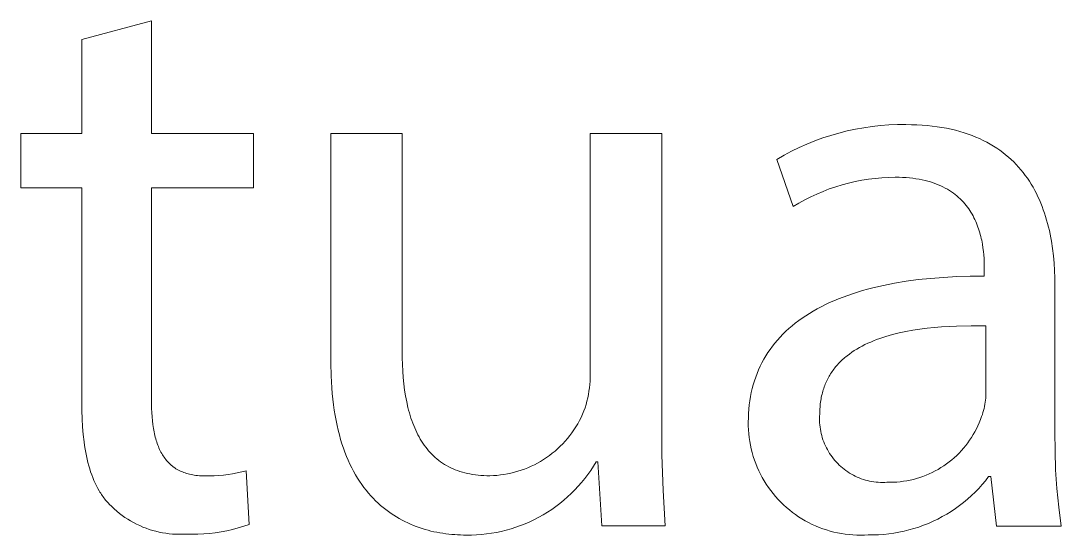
# Model space of a CAD drawing. Header units: millimetres. Extents: x 1434 to 4837, y 1889 to 4267.
# Drawn here: x 4508.16 to 4551.87, y 1946.12 to 1967.73 of the extents above; entities that cross this region are included whole.
import ezdxf

# ---------------------------------------------------------------- set-up
doc = ezdxf.new("R2010")
doc.units = ezdxf.units.MM
doc.header["$MEASUREMENT"] = 0
doc.layers.add('Domyślny', color=7, linetype='Continuous', true_color=0x000000)

msp = doc.modelspace()

# ---------------------------------------------------------------- linework, layer by layer
at = {"layer": 'Domyślny', "color": 18, "lineweight": 15, "true_color": 0x000000}
for p, q in [((4510.722, 1966.946), (4513.646, 1967.728)), ((4513.646, 1967.728), (4513.646, 1962.992)), ((4510.722, 1962.992), (4510.722, 1966.946)), ((4542.872, 1963.101), (4543.22, 1963.176)), ((4543.22, 1963.176), (4543.569, 1963.238)), ((4543.569, 1963.238), (4543.921, 1963.289)), ((4543.921, 1963.289), (4544.274, 1963.327)), ((4544.274, 1963.327), (4544.628, 1963.353)), ((4544.628, 1963.353), (4544.983, 1963.366)), ((4544.983, 1963.366), (4545.338, 1963.368)), ((4545.338, 1963.368), (4545.571, 1963.365)), ((4545.571, 1963.365), (4545.799, 1963.358)), ((4545.799, 1963.358), (4546.021, 1963.345)), ((4546.021, 1963.345), (4546.238, 1963.328)), ((4546.238, 1963.328), (4546.449, 1963.306)), ((4546.449, 1963.306), (4546.655, 1963.28)), ((4546.655, 1963.28), (4546.856, 1963.249)), ((4546.856, 1963.249), (4547.052, 1963.213)), ((4547.052, 1963.213), (4547.243, 1963.173)), ((4547.243, 1963.173), (4547.428, 1963.129)), ((4508.161, 1960.714), (4508.161, 1962.992)), ((4508.161, 1962.992), (4510.722, 1962.992)), ((4513.646, 1962.992), (4517.941, 1962.992)), ((4517.941, 1962.992), (4517.941, 1960.714)), ((4521.188, 1953.343), (4521.188, 1962.997)), ((4521.188, 1962.997), (4524.18, 1962.997)), ((4524.18, 1962.997), (4524.18, 1953.864)), ((4532.078, 1952.878), (4532.078, 1962.997)), ((4532.078, 1962.997), (4535.092, 1962.997)), ((4535.092, 1962.997), (4535.092, 1950.997)), ((4541.516, 1962.684), (4541.849, 1962.806)), ((4541.849, 1962.806), (4542.187, 1962.916)), ((4542.187, 1962.916), (4542.528, 1963.015)), ((4542.528, 1963.015), (4542.872, 1963.101)), ((4547.428, 1963.129), (4547.609, 1963.081)), ((4547.609, 1963.081), (4547.785, 1963.028)), ((4547.785, 1963.028), (4547.956, 1962.971)), ((4547.956, 1962.971), (4548.122, 1962.911)), ((4548.122, 1962.911), (4548.283, 1962.846)), ((4548.283, 1962.846), (4548.44, 1962.778)), ((4548.44, 1962.778), (4548.592, 1962.706)), ((4540.543, 1962.25), (4540.862, 1962.406)), ((4540.862, 1962.406), (4541.186, 1962.551)), ((4541.186, 1962.551), (4541.516, 1962.684)), ((4548.592, 1962.706), (4548.739, 1962.63)), ((4548.739, 1962.63), (4548.882, 1962.551)), ((4548.882, 1962.551), (4549.021, 1962.468)), ((4549.021, 1962.468), (4549.155, 1962.382)), ((4549.155, 1962.382), (4549.285, 1962.292)), ((4539.922, 1961.906), (4540.229, 1962.083)), ((4540.602, 1959.923), (4539.922, 1961.906)), ((4540.229, 1962.083), (4540.543, 1962.25)), ((4549.285, 1962.292), (4549.411, 1962.199)), ((4549.411, 1962.199), (4549.532, 1962.103)), ((4549.532, 1962.103), (4549.649, 1962.004)), ((4549.649, 1962.004), (4549.762, 1961.902)), ((4549.762, 1961.902), (4549.871, 1961.797)), ((4549.871, 1961.797), (4549.976, 1961.69)), ((4549.976, 1961.69), (4550.078, 1961.579)), ((4550.078, 1961.579), (4550.175, 1961.466)), ((4550.175, 1961.466), (4550.268, 1961.35)), ((4543.49, 1961.03), (4543.212, 1960.976)), ((4543.769, 1961.075), (4543.49, 1961.03)), ((4544.049, 1961.11), (4543.769, 1961.075)), ((4544.331, 1961.136), (4544.049, 1961.11)), ((4544.614, 1961.152), (4544.331, 1961.136)), ((4544.896, 1961.158), (4544.614, 1961.152)), ((4545.052, 1961.156), (4544.896, 1961.158)), ((4545.203, 1961.151), (4545.052, 1961.156)), ((4545.35, 1961.142), (4545.203, 1961.151)), ((4545.493, 1961.13), (4545.35, 1961.142)), ((4545.632, 1961.115), (4545.493, 1961.13)), ((4545.766, 1961.096), (4545.632, 1961.115)), ((4545.897, 1961.074), (4545.766, 1961.096)), ((4546.023, 1961.05), (4545.897, 1961.074)), ((4546.146, 1961.022), (4546.023, 1961.05)), ((4546.265, 1960.992), (4546.146, 1961.022)), ((4546.38, 1960.958), (4546.265, 1960.992)), ((4550.268, 1961.35), (4550.358, 1961.232)), ((4550.358, 1961.232), (4550.444, 1961.111)), ((4550.444, 1961.111), (4550.527, 1960.988)), ((4550.527, 1960.988), (4550.606, 1960.863)), ((4510.722, 1960.714), (4508.161, 1960.714)), ((4510.722, 1951.717), (4510.722, 1960.714)), ((4517.941, 1960.714), (4513.646, 1960.714)), ((4513.646, 1960.714), (4513.646, 1951.819)), ((4541.861, 1960.562), (4541.601, 1960.452)), ((4542.125, 1960.663), (4541.861, 1960.562)), ((4542.393, 1960.755), (4542.125, 1960.663)), ((4542.663, 1960.838), (4542.393, 1960.755)), ((4542.936, 1960.912), (4542.663, 1960.838)), ((4543.212, 1960.976), (4542.936, 1960.912)), ((4546.491, 1960.922), (4546.38, 1960.958)), ((4546.599, 1960.884), (4546.491, 1960.922)), ((4546.703, 1960.842), (4546.599, 1960.884)), ((4546.803, 1960.799), (4546.703, 1960.842)), ((4546.9, 1960.753), (4546.803, 1960.799)), ((4546.994, 1960.704), (4546.9, 1960.753)), ((4547.084, 1960.654), (4546.994, 1960.704)), ((4547.171, 1960.601), (4547.084, 1960.654)), ((4547.255, 1960.546), (4547.171, 1960.601)), ((4550.606, 1960.863), (4550.681, 1960.735)), ((4550.681, 1960.735), (4550.753, 1960.606)), ((4550.753, 1960.606), (4550.821, 1960.474)), ((4541.092, 1960.204), (4540.844, 1960.068)), ((4541.344, 1960.332), (4541.092, 1960.204)), ((4541.601, 1960.452), (4541.344, 1960.332)), ((4547.335, 1960.49), (4547.255, 1960.546)), ((4547.413, 1960.431), (4547.335, 1960.49)), ((4547.487, 1960.37), (4547.413, 1960.431)), ((4547.558, 1960.308), (4547.487, 1960.37)), ((4547.627, 1960.245), (4547.558, 1960.308)), ((4547.692, 1960.179), (4547.627, 1960.245)), ((4547.755, 1960.112), (4547.692, 1960.179)), ((4550.821, 1960.474), (4550.887, 1960.34)), ((4550.887, 1960.34), (4550.948, 1960.205)), ((4550.948, 1960.205), (4551.007, 1960.068)), ((4540.844, 1960.068), (4540.602, 1959.923)), ((4547.815, 1960.044), (4547.755, 1960.112)), ((4547.872, 1959.974), (4547.815, 1960.044)), ((4547.927, 1959.904), (4547.872, 1959.974)), ((4547.979, 1959.832), (4547.927, 1959.904)), ((4548.028, 1959.759), (4547.979, 1959.832)), ((4548.075, 1959.685), (4548.028, 1959.759)), ((4548.12, 1959.61), (4548.075, 1959.685)), ((4551.007, 1960.068), (4551.063, 1959.929)), ((4551.063, 1959.929), (4551.115, 1959.789)), ((4551.115, 1959.789), (4551.165, 1959.647)), ((4548.162, 1959.534), (4548.12, 1959.61)), ((4548.202, 1959.457), (4548.162, 1959.534)), ((4548.24, 1959.38), (4548.202, 1959.457)), ((4548.275, 1959.302), (4548.24, 1959.38)), ((4548.309, 1959.224), (4548.275, 1959.302)), ((4551.165, 1959.647), (4551.211, 1959.503)), ((4551.211, 1959.503), (4551.255, 1959.359)), ((4551.255, 1959.359), (4551.295, 1959.212)), ((4548.34, 1959.145), (4548.309, 1959.224)), ((4548.369, 1959.066), (4548.34, 1959.145)), ((4548.397, 1958.987), (4548.369, 1959.066)), ((4548.422, 1958.907), (4548.397, 1958.987)), ((4548.446, 1958.828), (4548.422, 1958.907)), ((4548.468, 1958.748), (4548.446, 1958.828)), ((4551.295, 1959.212), (4551.333, 1959.065)), ((4551.333, 1959.065), (4551.368, 1958.917)), ((4551.368, 1958.917), (4551.4, 1958.768)), ((4548.489, 1958.668), (4548.468, 1958.748)), ((4548.508, 1958.589), (4548.489, 1958.668)), ((4548.525, 1958.51), (4548.508, 1958.589)), ((4548.555, 1958.352), (4548.525, 1958.51)), ((4551.4, 1958.768), (4551.43, 1958.617)), ((4551.43, 1958.617), (4551.457, 1958.466)), ((4551.457, 1958.466), (4551.504, 1958.161)), ((4548.579, 1958.197), (4548.555, 1958.352)), ((4548.598, 1958.044), (4548.579, 1958.197)), ((4548.613, 1957.894), (4548.598, 1958.044)), ((4551.504, 1958.161), (4551.542, 1957.854)), ((4548.624, 1957.748), (4548.613, 1957.894)), ((4548.631, 1957.606), (4548.624, 1957.748)), ((4548.635, 1957.47), (4548.631, 1957.606)), ((4551.542, 1957.854), (4551.57, 1957.545)), ((4551.57, 1957.545), (4551.59, 1957.235)), ((4548.636, 1957.339), (4548.635, 1957.47)), ((4548.636, 1956.999), (4548.636, 1957.339)), ((4551.59, 1957.235), (4551.601, 1956.925)), ((4544.4, 1956.615), (4544.869, 1956.707)), ((4544.869, 1956.707), (4545.356, 1956.787)), ((4545.356, 1956.787), (4545.86, 1956.854)), ((4545.86, 1956.854), (4546.381, 1956.909)), ((4546.381, 1956.909), (4546.92, 1956.951)), ((4546.92, 1956.951), (4547.475, 1956.98)), ((4547.475, 1956.98), (4548.047, 1956.996)), ((4548.047, 1956.996), (4548.636, 1956.999)), ((4551.601, 1956.925), (4551.605, 1956.614)), ((4542.7, 1956.123), (4542.897, 1956.195)), ((4542.897, 1956.195), (4543.098, 1956.265)), ((4543.098, 1956.265), (4543.304, 1956.331)), ((4543.304, 1956.331), (4543.514, 1956.394)), ((4543.514, 1956.394), (4543.729, 1956.454)), ((4543.729, 1956.454), (4543.948, 1956.511)), ((4543.948, 1956.511), (4544.4, 1956.615)), ((4551.605, 1956.614), (4551.605, 1950.45)), ((4541.784, 1955.718), (4541.958, 1955.805)), ((4541.958, 1955.805), (4542.137, 1955.889)), ((4542.137, 1955.889), (4542.32, 1955.97)), ((4542.32, 1955.97), (4542.508, 1956.048)), ((4542.508, 1956.048), (4542.7, 1956.123)), ((4540.984, 1955.238), (4541.135, 1955.339)), ((4541.135, 1955.339), (4541.29, 1955.438)), ((4541.29, 1955.438), (4541.45, 1955.534)), ((4541.45, 1955.534), (4541.615, 1955.627)), ((4541.615, 1955.627), (4541.784, 1955.718)), ((4540.428, 1954.801), (4540.56, 1954.915)), ((4540.56, 1954.915), (4540.696, 1955.025)), ((4540.696, 1955.025), (4540.838, 1955.133)), ((4540.838, 1955.133), (4540.984, 1955.238)), ((4546.843, 1954.871), (4546.536, 1954.846)), ((4547.153, 1954.891), (4546.843, 1954.871)), ((4547.464, 1954.906), (4547.153, 1954.891)), ((4548.086, 1954.919), (4547.464, 1954.906)), ((4548.704, 1954.914), (4548.086, 1954.919)), ((4548.704, 1952.059), (4548.704, 1954.914)), ((4539.948, 1954.318), (4540.061, 1954.443)), ((4540.061, 1954.443), (4540.179, 1954.565)), ((4540.179, 1954.565), (4540.301, 1954.685)), ((4540.301, 1954.685), (4540.428, 1954.801)), ((4544.505, 1954.468), (4544.372, 1954.425)), ((4544.64, 1954.507), (4544.505, 1954.468)), ((4544.777, 1954.545), (4544.64, 1954.507)), ((4545.056, 1954.614), (4544.777, 1954.545)), ((4545.342, 1954.675), (4545.056, 1954.614)), ((4545.634, 1954.729), (4545.342, 1954.675)), ((4545.93, 1954.775), (4545.634, 1954.729)), ((4546.231, 1954.813), (4545.93, 1954.775)), ((4546.536, 1954.846), (4546.231, 1954.813)), ((4539.639, 1953.927), (4539.738, 1954.06)), ((4539.738, 1954.06), (4539.841, 1954.191)), ((4539.841, 1954.191), (4539.948, 1954.318)), ((4543.391, 1954.004), (4543.281, 1953.94)), ((4543.505, 1954.065), (4543.391, 1954.004)), ((4543.621, 1954.124), (4543.505, 1954.065)), ((4543.74, 1954.18), (4543.621, 1954.124)), ((4543.862, 1954.234), (4543.74, 1954.18)), ((4543.986, 1954.285), (4543.862, 1954.234)), ((4544.112, 1954.334), (4543.986, 1954.285)), ((4544.241, 1954.381), (4544.112, 1954.334)), ((4544.372, 1954.425), (4544.241, 1954.381)), ((4524.18, 1953.864), (4524.183, 1953.574)), ((4524.183, 1953.574), (4524.191, 1953.29)), ((4539.374, 1953.51), (4539.458, 1953.651)), ((4539.458, 1953.651), (4539.546, 1953.79)), ((4539.546, 1953.79), (4539.639, 1953.927)), ((4542.774, 1953.579), (4542.728, 1953.539)), ((4542.821, 1953.618), (4542.774, 1953.579)), ((4542.869, 1953.656), (4542.821, 1953.618)), ((4542.967, 1953.731), (4542.869, 1953.656)), ((4543.069, 1953.804), (4542.967, 1953.731)), ((4543.173, 1953.873), (4543.069, 1953.804)), ((4543.281, 1953.94), (4543.173, 1953.873)), ((4521.197, 1952.813), (4521.188, 1953.343)), ((4524.191, 1953.29), (4524.206, 1953.012)), ((4539.154, 1953.067), (4539.222, 1953.218)), ((4539.222, 1953.218), (4539.296, 1953.365)), ((4539.296, 1953.365), (4539.374, 1953.51)), ((4542.354, 1953.146), (4542.317, 1953.098)), ((4542.391, 1953.192), (4542.354, 1953.146)), ((4542.43, 1953.238), (4542.391, 1953.192)), ((4542.47, 1953.283), (4542.43, 1953.238)), ((4542.511, 1953.328), (4542.47, 1953.283)), ((4542.552, 1953.371), (4542.511, 1953.328)), ((4542.595, 1953.414), (4542.552, 1953.371)), ((4542.638, 1953.457), (4542.595, 1953.414)), ((4542.683, 1953.498), (4542.638, 1953.457)), ((4542.728, 1953.539), (4542.683, 1953.498)), ((4521.208, 1952.558), (4521.197, 1952.813)), ((4524.206, 1953.012), (4524.226, 1952.741)), ((4524.226, 1952.741), (4524.253, 1952.476)), ((4532.072, 1952.592), (4532.077, 1952.735)), ((4532.077, 1952.735), (4532.078, 1952.878)), ((4538.978, 1952.601), (4539.031, 1952.759)), ((4539.031, 1952.759), (4539.09, 1952.915)), ((4539.09, 1952.915), (4539.154, 1953.067)), ((4542.058, 1952.689), (4542.031, 1952.635)), ((4542.087, 1952.743), (4542.058, 1952.689)), ((4542.117, 1952.796), (4542.087, 1952.743)), ((4542.147, 1952.849), (4542.117, 1952.796)), ((4542.179, 1952.9), (4542.147, 1952.849)), ((4542.212, 1952.951), (4542.179, 1952.9)), ((4542.246, 1953.001), (4542.212, 1952.951)), ((4542.281, 1953.05), (4542.246, 1953.001)), ((4542.317, 1953.098), (4542.281, 1953.05)), ((4521.224, 1952.309), (4521.208, 1952.558)), ((4521.243, 1952.066), (4521.224, 1952.309)), ((4524.253, 1952.476), (4524.286, 1952.218)), ((4532.028, 1952.166), (4532.047, 1952.308)), ((4532.047, 1952.308), (4532.062, 1952.45)), ((4532.062, 1952.45), (4532.072, 1952.592)), ((4538.847, 1952.109), (4538.885, 1952.276)), ((4538.885, 1952.276), (4538.929, 1952.44)), ((4538.929, 1952.44), (4538.978, 1952.601)), ((4541.889, 1952.288), (4541.869, 1952.228)), ((4541.91, 1952.348), (4541.889, 1952.288)), ((4541.932, 1952.407), (4541.91, 1952.348)), ((4541.955, 1952.465), (4541.932, 1952.407)), ((4541.979, 1952.523), (4541.955, 1952.465)), ((4542.004, 1952.579), (4541.979, 1952.523)), ((4542.031, 1952.635), (4542.004, 1952.579)), ((4513.646, 1951.819), (4513.648, 1951.63)), ((4521.267, 1951.829), (4521.243, 1952.066)), ((4521.295, 1951.598), (4521.267, 1951.829)), ((4524.286, 1952.218), (4524.325, 1951.968)), ((4524.325, 1951.968), (4524.371, 1951.725)), ((4531.943, 1951.747), (4531.976, 1951.886)), ((4531.976, 1951.886), (4532.004, 1952.025)), ((4532.004, 1952.025), (4532.028, 1952.166)), ((4538.785, 1951.768), (4538.813, 1951.94)), ((4538.813, 1951.94), (4538.847, 1952.109)), ((4541.777, 1951.845), (4541.766, 1951.778)), ((4541.789, 1951.911), (4541.777, 1951.845)), ((4541.803, 1951.976), (4541.789, 1951.911)), ((4541.818, 1952.04), (4541.803, 1951.976)), ((4541.834, 1952.104), (4541.818, 1952.04)), ((4541.851, 1952.166), (4541.834, 1952.104)), ((4541.869, 1952.228), (4541.851, 1952.166)), ((4548.688, 1951.794), (4548.696, 1951.882)), ((4548.696, 1951.882), (4548.701, 1951.97)), ((4548.701, 1951.97), (4548.704, 1952.059)), ((4510.726, 1951.359), (4510.722, 1951.717)), ((4513.648, 1951.63), (4513.653, 1951.446)), ((4513.653, 1951.446), (4513.662, 1951.268)), ((4521.327, 1951.373), (4521.295, 1951.598)), ((4521.362, 1951.154), (4521.327, 1951.373)), ((4524.371, 1951.725), (4524.424, 1951.489)), ((4524.424, 1951.489), (4524.453, 1951.374)), ((4524.453, 1951.374), (4524.484, 1951.261)), ((4531.817, 1951.337), (4531.864, 1951.472)), ((4531.864, 1951.472), (4531.906, 1951.609)), ((4531.906, 1951.609), (4531.943, 1951.747)), ((4538.731, 1951.237), (4538.744, 1951.416)), ((4538.744, 1951.416), (4538.762, 1951.594)), ((4538.762, 1951.594), (4538.785, 1951.768)), ((4541.729, 1951.429), (4541.726, 1951.357)), ((4541.734, 1951.501), (4541.729, 1951.429)), ((4541.74, 1951.572), (4541.734, 1951.501)), ((4541.747, 1951.641), (4541.74, 1951.572)), ((4541.756, 1951.71), (4541.747, 1951.641)), ((4541.766, 1951.778), (4541.756, 1951.71)), ((4548.605, 1951.359), (4548.627, 1951.445)), ((4548.627, 1951.445), (4548.646, 1951.531)), ((4548.646, 1951.531), (4548.663, 1951.618)), ((4548.663, 1951.618), (4548.677, 1951.706)), ((4548.677, 1951.706), (4548.688, 1951.794)), ((4510.737, 1951.012), (4510.726, 1951.359)), ((4510.756, 1950.676), (4510.737, 1951.012)), ((4513.662, 1951.268), (4513.674, 1951.095)), ((4513.674, 1951.095), (4513.69, 1950.927)), ((4521.402, 1950.94), (4521.362, 1951.154)), ((4521.445, 1950.733), (4521.402, 1950.94)), ((4524.484, 1951.261), (4524.517, 1951.15)), ((4524.517, 1951.15), (4524.551, 1951.041)), ((4524.551, 1951.041), (4524.587, 1950.934)), ((4531.628, 1950.931), (4531.696, 1951.064)), ((4531.696, 1951.064), (4531.759, 1951.199)), ((4531.759, 1951.199), (4531.817, 1951.337)), ((4535.092, 1950.997), (4535.095, 1949.5)), ((4538.721, 1950.869), (4538.723, 1951.054)), ((4538.723, 1951.054), (4538.731, 1951.237)), ((4541.718, 1951.118), (4541.715, 1951.027)), ((4541.715, 1951.027), (4541.715, 1950.935)), ((4541.723, 1951.209), (4541.718, 1951.118)), ((4541.724, 1951.283), (4541.723, 1951.209)), ((4541.726, 1951.357), (4541.724, 1951.283)), ((4548.423, 1950.845), (4548.475, 1950.975)), ((4548.475, 1950.975), (4548.522, 1951.107)), ((4548.522, 1951.107), (4548.553, 1951.19)), ((4548.553, 1951.19), (4548.58, 1951.274)), ((4548.58, 1951.274), (4548.605, 1951.359)), ((4510.784, 1950.352), (4510.756, 1950.676)), ((4513.69, 1950.927), (4513.71, 1950.765)), ((4513.71, 1950.765), (4513.734, 1950.608)), ((4513.734, 1950.608), (4513.762, 1950.457)), ((4521.492, 1950.531), (4521.445, 1950.733)), ((4521.542, 1950.334), (4521.492, 1950.531)), ((4524.587, 1950.934), (4524.625, 1950.829)), ((4524.625, 1950.829), (4524.665, 1950.727)), ((4524.665, 1950.727), (4524.707, 1950.626)), ((4524.707, 1950.626), (4524.75, 1950.527)), ((4524.75, 1950.527), (4524.796, 1950.431)), ((4531.312, 1950.423), (4531.398, 1950.546)), ((4531.398, 1950.546), (4531.479, 1950.671)), ((4531.479, 1950.671), (4531.556, 1950.8)), ((4531.556, 1950.8), (4531.628, 1950.931)), ((4538.722, 1950.707), (4538.721, 1950.869)), ((4538.728, 1950.545), (4538.722, 1950.707)), ((4538.741, 1950.384), (4538.728, 1950.545)), ((4541.715, 1950.935), (4541.719, 1950.844)), ((4541.719, 1950.844), (4541.725, 1950.753)), ((4541.725, 1950.753), (4541.735, 1950.662)), ((4541.735, 1950.662), (4541.748, 1950.572)), ((4541.748, 1950.572), (4541.764, 1950.482)), ((4548.24, 1950.467), (4548.305, 1950.591)), ((4548.305, 1950.591), (4548.366, 1950.717)), ((4548.366, 1950.717), (4548.423, 1950.845)), ((4510.819, 1950.04), (4510.784, 1950.352)), ((4513.762, 1950.457), (4513.778, 1950.383)), ((4513.778, 1950.383), (4513.794, 1950.311)), ((4513.794, 1950.311), (4513.812, 1950.24)), ((4513.812, 1950.24), (4513.831, 1950.171)), ((4513.831, 1950.171), (4513.851, 1950.103)), ((4513.851, 1950.103), (4513.872, 1950.036)), ((4521.596, 1950.143), (4521.542, 1950.334)), ((4521.653, 1949.957), (4521.596, 1950.143)), ((4524.796, 1950.431), (4524.843, 1950.337)), ((4524.843, 1950.337), (4524.892, 1950.245)), ((4524.892, 1950.245), (4524.944, 1950.155)), ((4524.944, 1950.155), (4524.997, 1950.068)), ((4524.997, 1950.068), (4525.052, 1949.983)), ((4530.93, 1949.964), (4531.032, 1950.074)), ((4531.032, 1950.074), (4531.129, 1950.187)), ((4531.129, 1950.187), (4531.223, 1950.303)), ((4531.223, 1950.303), (4531.312, 1950.423)), ((4538.758, 1950.223), (4538.741, 1950.384)), ((4538.782, 1950.062), (4538.758, 1950.223)), ((4538.811, 1949.903), (4538.782, 1950.062)), ((4541.764, 1950.482), (4541.783, 1950.393)), ((4541.783, 1950.393), (4541.805, 1950.304)), ((4541.805, 1950.304), (4541.83, 1950.217)), ((4541.83, 1950.217), (4541.859, 1950.13)), ((4541.859, 1950.13), (4541.89, 1950.044)), ((4547.938, 1949.995), (4548.02, 1950.109)), ((4548.02, 1950.109), (4548.097, 1950.226)), ((4548.097, 1950.226), (4548.171, 1950.345)), ((4548.171, 1950.345), (4548.24, 1950.467)), ((4551.605, 1950.45), (4551.606, 1949.658)), ((4510.841, 1949.888), (4510.819, 1950.04)), ((4510.864, 1949.739), (4510.841, 1949.888)), ((4510.89, 1949.593), (4510.864, 1949.739)), ((4513.872, 1950.036), (4513.894, 1949.971)), ((4513.894, 1949.971), (4513.917, 1949.908)), ((4513.917, 1949.908), (4513.941, 1949.845)), ((4513.941, 1949.845), (4513.966, 1949.784)), ((4513.966, 1949.784), (4513.993, 1949.725)), ((4513.993, 1949.725), (4514.021, 1949.667)), ((4514.021, 1949.667), (4514.049, 1949.611)), ((4521.714, 1949.777), (4521.653, 1949.957)), ((4521.778, 1949.602), (4521.714, 1949.777)), ((4525.052, 1949.983), (4525.11, 1949.9)), ((4525.11, 1949.9), (4525.169, 1949.819)), ((4525.169, 1949.819), (4525.231, 1949.741)), ((4525.231, 1949.741), (4525.294, 1949.665)), ((4525.294, 1949.665), (4525.36, 1949.592)), ((4530.489, 1949.561), (4530.604, 1949.656)), ((4530.604, 1949.656), (4530.717, 1949.755)), ((4530.717, 1949.755), (4530.825, 1949.857)), ((4530.825, 1949.857), (4530.93, 1949.964)), ((4538.845, 1949.745), (4538.811, 1949.903)), ((4538.885, 1949.588), (4538.845, 1949.745)), ((4541.89, 1950.044), (4541.924, 1949.959)), ((4541.924, 1949.959), (4541.961, 1949.876)), ((4541.961, 1949.876), (4542.001, 1949.794)), ((4542.001, 1949.794), (4542.043, 1949.713)), ((4542.043, 1949.713), (4542.088, 1949.634)), ((4542.088, 1949.634), (4542.136, 1949.556)), ((4547.575, 1949.569), (4547.671, 1949.671)), ((4547.671, 1949.671), (4547.764, 1949.776)), ((4547.764, 1949.776), (4547.853, 1949.884)), ((4547.853, 1949.884), (4547.938, 1949.995)), ((4551.606, 1949.658), (4551.632, 1948.868)), ((4510.918, 1949.451), (4510.89, 1949.593)), ((4510.949, 1949.311), (4510.918, 1949.451)), ((4510.982, 1949.174), (4510.949, 1949.311)), ((4514.049, 1949.611), (4514.079, 1949.556)), ((4514.079, 1949.556), (4514.111, 1949.502)), ((4514.111, 1949.502), (4514.143, 1949.45)), ((4514.143, 1949.45), (4514.177, 1949.4)), ((4514.177, 1949.4), (4514.212, 1949.351)), ((4514.212, 1949.351), (4514.248, 1949.303)), ((4514.248, 1949.303), (4514.285, 1949.257)), ((4514.285, 1949.257), (4514.324, 1949.213)), ((4514.324, 1949.213), (4514.364, 1949.17)), ((4521.844, 1949.432), (4521.778, 1949.602)), ((4521.914, 1949.267), (4521.844, 1949.432)), ((4521.987, 1949.108), (4521.914, 1949.267)), ((4525.36, 1949.592), (4525.427, 1949.521)), ((4525.427, 1949.521), (4525.497, 1949.453)), ((4525.497, 1949.453), (4525.569, 1949.387)), ((4525.569, 1949.387), (4525.643, 1949.323)), ((4525.643, 1949.323), (4525.72, 1949.263)), ((4525.72, 1949.263), (4525.798, 1949.204)), ((4525.798, 1949.204), (4525.879, 1949.149)), ((4529.867, 1949.148), (4529.997, 1949.222)), ((4529.997, 1949.222), (4530.124, 1949.3)), ((4530.124, 1949.3), (4530.249, 1949.383)), ((4530.249, 1949.383), (4530.37, 1949.47)), ((4530.37, 1949.47), (4530.489, 1949.561)), ((4532.327, 1949.195), (4532.217, 1949.015)), ((4532.395, 1949.195), (4532.327, 1949.195)), ((4532.565, 1946.51), (4532.395, 1949.195)), ((4535.095, 1949.5), (4535.141, 1948.004)), ((4538.93, 1949.432), (4538.885, 1949.588)), ((4538.98, 1949.278), (4538.93, 1949.432)), ((4539.036, 1949.126), (4538.98, 1949.278)), ((4542.136, 1949.556), (4542.187, 1949.48)), ((4542.187, 1949.48), (4542.24, 1949.406)), ((4542.24, 1949.406), (4542.296, 1949.334)), ((4542.296, 1949.334), (4542.354, 1949.264)), ((4542.354, 1949.264), (4542.415, 1949.196)), ((4542.415, 1949.196), (4542.478, 1949.129)), ((4547.044, 1949.113), (4547.156, 1949.197)), ((4547.156, 1949.197), (4547.266, 1949.285)), ((4547.266, 1949.285), (4547.372, 1949.376)), ((4547.372, 1949.376), (4547.475, 1949.471)), ((4547.475, 1949.471), (4547.575, 1949.569)), ((4511.017, 1949.04), (4510.982, 1949.174)), ((4511.055, 1948.91), (4511.017, 1949.04)), ((4511.096, 1948.782), (4511.055, 1948.91)), ((4511.139, 1948.658), (4511.096, 1948.782)), ((4514.364, 1949.17), (4514.405, 1949.128)), ((4514.405, 1949.128), (4514.448, 1949.089)), ((4514.448, 1949.089), (4514.469, 1949.069)), ((4514.469, 1949.069), (4514.492, 1949.05)), ((4514.492, 1949.05), (4514.514, 1949.032)), ((4514.514, 1949.032), (4514.537, 1949.013)), ((4514.537, 1949.013), (4514.56, 1948.996)), ((4514.56, 1948.996), (4514.583, 1948.978)), ((4514.583, 1948.978), (4514.607, 1948.961)), ((4514.607, 1948.961), (4514.631, 1948.945)), ((4514.631, 1948.945), (4514.656, 1948.928)), ((4514.656, 1948.928), (4514.68, 1948.913)), ((4514.68, 1948.913), (4514.705, 1948.897)), ((4514.705, 1948.897), (4514.731, 1948.882)), ((4514.731, 1948.882), (4514.783, 1948.853)), ((4514.783, 1948.853), (4514.836, 1948.826)), ((4514.836, 1948.826), (4514.891, 1948.8)), ((4514.891, 1948.8), (4514.947, 1948.776)), ((4514.947, 1948.776), (4515.005, 1948.754)), ((4515.005, 1948.754), (4515.064, 1948.733)), ((4517.253, 1948.736), (4517.445, 1948.779)), ((4517.445, 1948.779), (4517.635, 1948.827)), ((4517.635, 1948.827), (4517.759, 1946.572)), ((4522.063, 1948.953), (4521.987, 1949.108)), ((4522.142, 1948.804), (4522.063, 1948.953)), ((4522.223, 1948.659), (4522.142, 1948.804)), ((4525.879, 1949.149), (4525.962, 1949.096)), ((4525.962, 1949.096), (4526.047, 1949.045)), ((4526.047, 1949.045), (4526.135, 1948.997)), ((4526.135, 1948.997), (4526.225, 1948.952)), ((4526.225, 1948.952), (4526.317, 1948.91)), ((4526.317, 1948.91), (4526.412, 1948.87)), ((4526.412, 1948.87), (4526.509, 1948.834)), ((4526.509, 1948.834), (4526.608, 1948.8)), ((4526.608, 1948.8), (4526.71, 1948.768)), ((4526.71, 1948.768), (4526.814, 1948.74)), ((4528.751, 1948.726), (4528.897, 1948.762)), ((4528.897, 1948.762), (4529.04, 1948.803)), ((4529.04, 1948.803), (4529.183, 1948.848)), ((4529.183, 1948.848), (4529.324, 1948.899)), ((4529.324, 1948.899), (4529.462, 1948.954)), ((4529.462, 1948.954), (4529.599, 1949.014)), ((4529.599, 1949.014), (4529.734, 1949.079)), ((4529.734, 1949.079), (4529.867, 1949.148)), ((4532.101, 1948.838), (4531.979, 1948.665)), ((4532.217, 1949.015), (4532.101, 1948.838)), ((4539.097, 1948.976), (4539.036, 1949.126)), ((4539.163, 1948.828), (4539.097, 1948.976)), ((4539.234, 1948.683), (4539.163, 1948.828)), ((4542.478, 1949.129), (4542.543, 1949.065)), ((4542.543, 1949.065), (4542.61, 1949.004)), ((4542.61, 1949.004), (4542.68, 1948.944)), ((4542.68, 1948.944), (4542.751, 1948.888)), ((4542.751, 1948.888), (4542.824, 1948.833)), ((4542.824, 1948.833), (4542.899, 1948.781)), ((4542.899, 1948.781), (4542.976, 1948.732)), ((4546.317, 1948.695), (4546.444, 1948.754)), ((4546.444, 1948.754), (4546.568, 1948.817)), ((4546.568, 1948.817), (4546.691, 1948.885)), ((4546.691, 1948.885), (4546.811, 1948.957)), ((4546.811, 1948.957), (4546.929, 1949.033)), ((4546.929, 1949.033), (4547.044, 1949.113)), ((4551.632, 1948.868), (4551.684, 1948.078)), ((4511.185, 1948.537), (4511.139, 1948.658)), ((4511.234, 1948.419), (4511.185, 1948.537)), ((4511.285, 1948.305), (4511.234, 1948.419)), ((4515.064, 1948.733), (4515.125, 1948.714)), ((4515.125, 1948.714), (4515.187, 1948.696)), ((4515.187, 1948.696), (4515.25, 1948.68)), ((4515.25, 1948.68), (4515.315, 1948.666)), ((4515.315, 1948.666), (4515.381, 1948.653)), ((4515.381, 1948.653), (4515.449, 1948.642)), ((4515.449, 1948.642), (4515.519, 1948.633)), ((4515.519, 1948.633), (4515.59, 1948.625)), ((4515.59, 1948.625), (4515.663, 1948.619)), ((4515.663, 1948.619), (4515.737, 1948.615)), ((4515.737, 1948.615), (4515.812, 1948.613)), ((4515.812, 1948.613), (4515.89, 1948.612)), ((4515.89, 1948.612), (4516.086, 1948.611)), ((4516.086, 1948.611), (4516.282, 1948.616)), ((4516.282, 1948.616), (4516.477, 1948.628)), ((4516.477, 1948.628), (4516.672, 1948.646)), ((4516.672, 1948.646), (4516.867, 1948.67)), ((4516.867, 1948.67), (4517.061, 1948.7)), ((4517.061, 1948.7), (4517.253, 1948.736)), ((4522.307, 1948.519), (4522.223, 1948.659)), ((4522.393, 1948.384), (4522.307, 1948.519)), ((4522.482, 1948.254), (4522.393, 1948.384)), ((4526.814, 1948.74), (4526.92, 1948.715)), ((4526.92, 1948.715), (4527.029, 1948.692)), ((4527.029, 1948.692), (4527.141, 1948.672)), ((4527.141, 1948.672), (4527.255, 1948.656)), ((4527.255, 1948.656), (4527.371, 1948.642)), ((4527.371, 1948.642), (4527.49, 1948.631)), ((4527.49, 1948.631), (4527.612, 1948.624)), ((4527.612, 1948.624), (4527.736, 1948.619)), ((4527.736, 1948.619), (4527.863, 1948.617)), ((4527.863, 1948.617), (4528.012, 1948.623)), ((4528.012, 1948.623), (4528.161, 1948.633)), ((4528.161, 1948.633), (4528.31, 1948.649)), ((4528.31, 1948.649), (4528.458, 1948.669)), ((4528.458, 1948.669), (4528.605, 1948.695)), ((4528.605, 1948.695), (4528.751, 1948.726)), ((4531.717, 1948.333), (4531.578, 1948.174)), ((4531.851, 1948.497), (4531.717, 1948.333)), ((4531.979, 1948.665), (4531.851, 1948.497)), ((4539.31, 1948.54), (4539.234, 1948.683)), ((4539.391, 1948.399), (4539.31, 1948.54)), ((4539.477, 1948.262), (4539.391, 1948.399)), ((4542.976, 1948.732), (4543.055, 1948.685)), ((4543.055, 1948.685), (4543.135, 1948.642)), ((4543.135, 1948.642), (4543.216, 1948.601)), ((4543.216, 1948.601), (4543.299, 1948.562)), ((4543.299, 1948.562), (4543.383, 1948.527)), ((4543.383, 1948.527), (4543.468, 1948.494)), ((4543.468, 1948.494), (4543.555, 1948.465)), ((4543.555, 1948.465), (4543.642, 1948.438)), ((4543.642, 1948.438), (4543.73, 1948.415)), ((4543.73, 1948.415), (4543.819, 1948.394)), ((4543.819, 1948.394), (4543.909, 1948.377)), ((4543.909, 1948.377), (4543.999, 1948.363)), ((4543.999, 1948.363), (4544.089, 1948.351)), ((4544.089, 1948.351), (4544.18, 1948.343)), ((4544.18, 1948.343), (4544.271, 1948.338)), ((4544.271, 1948.338), (4544.363, 1948.336)), ((4544.363, 1948.336), (4544.454, 1948.338)), ((4544.454, 1948.338), (4544.545, 1948.342)), ((4544.545, 1948.342), (4544.685, 1948.341)), ((4544.685, 1948.341), (4544.825, 1948.344)), ((4544.825, 1948.344), (4544.965, 1948.353)), ((4544.965, 1948.353), (4545.104, 1948.366)), ((4545.104, 1948.366), (4545.243, 1948.384)), ((4545.243, 1948.384), (4545.382, 1948.406)), ((4545.382, 1948.406), (4545.519, 1948.434)), ((4545.519, 1948.434), (4545.655, 1948.466)), ((4545.655, 1948.466), (4545.791, 1948.502)), ((4545.791, 1948.502), (4545.925, 1948.544)), ((4545.925, 1948.544), (4546.057, 1948.59)), ((4546.057, 1948.59), (4546.188, 1948.64)), ((4546.188, 1948.64), (4546.317, 1948.695)), ((4548.684, 1948.41), (4548.544, 1948.245)), ((4548.817, 1948.58), (4548.684, 1948.41)), ((4548.908, 1948.58), (4548.817, 1948.58)), ((4549.146, 1946.506), (4548.908, 1948.58)), ((4511.339, 1948.193), (4511.285, 1948.305)), ((4511.396, 1948.085), (4511.339, 1948.193)), ((4511.456, 1947.98), (4511.396, 1948.085)), ((4511.487, 1947.929), (4511.456, 1947.98)), ((4511.519, 1947.879), (4511.487, 1947.929)), ((4511.551, 1947.829), (4511.519, 1947.879)), ((4522.574, 1948.128), (4522.482, 1948.254)), ((4522.668, 1948.007), (4522.574, 1948.128)), ((4522.763, 1947.89), (4522.668, 1948.007)), ((4522.861, 1947.778), (4522.763, 1947.89)), ((4531.434, 1948.019), (4531.284, 1947.87)), ((4531.578, 1948.174), (4531.434, 1948.019)), ((4535.141, 1948.004), (4535.228, 1946.51)), ((4539.568, 1948.128), (4539.477, 1948.262)), ((4539.663, 1947.997), (4539.568, 1948.128)), ((4539.762, 1947.869), (4539.663, 1947.997)), ((4548.249, 1947.931), (4548.093, 1947.781)), ((4548.399, 1948.085), (4548.249, 1947.931)), ((4548.544, 1948.245), (4548.399, 1948.085)), ((4551.684, 1948.078), (4551.762, 1947.291)), ((4511.585, 1947.781), (4511.551, 1947.829)), ((4511.619, 1947.733), (4511.585, 1947.781)), ((4511.653, 1947.686), (4511.619, 1947.733)), ((4511.689, 1947.64), (4511.653, 1947.686)), ((4511.725, 1947.594), (4511.689, 1947.64)), ((4511.762, 1947.55), (4511.725, 1947.594)), ((4511.8, 1947.506), (4511.762, 1947.55)), ((4511.839, 1947.464), (4511.8, 1947.506)), ((4511.878, 1947.422), (4511.839, 1947.464)), ((4522.962, 1947.67), (4522.861, 1947.778)), ((4523.064, 1947.566), (4522.962, 1947.67)), ((4523.168, 1947.467), (4523.064, 1947.566)), ((4523.273, 1947.372), (4523.168, 1947.467)), ((4530.807, 1947.453), (4530.638, 1947.325)), ((4530.971, 1947.587), (4530.807, 1947.453)), ((4531.13, 1947.725), (4530.971, 1947.587)), ((4531.284, 1947.87), (4531.13, 1947.725)), ((4539.866, 1947.744), (4539.762, 1947.869)), ((4539.974, 1947.624), (4539.866, 1947.744)), ((4540.086, 1947.507), (4539.974, 1947.624)), ((4540.202, 1947.394), (4540.086, 1947.507)), ((4547.767, 1947.499), (4547.596, 1947.367)), ((4547.932, 1947.637), (4547.767, 1947.499)), ((4548.093, 1947.781), (4547.932, 1947.637)), ((4511.979, 1947.321), (4511.878, 1947.422)), ((4512.084, 1947.223), (4511.979, 1947.321)), ((4512.191, 1947.129), (4512.084, 1947.223)), ((4512.302, 1947.038), (4512.191, 1947.129)), ((4512.416, 1946.952), (4512.302, 1947.038)), ((4523.381, 1947.281), (4523.273, 1947.372)), ((4523.49, 1947.194), (4523.381, 1947.281)), ((4523.601, 1947.111), (4523.49, 1947.194)), ((4523.713, 1947.031), (4523.601, 1947.111)), ((4523.827, 1946.956), (4523.713, 1947.031)), ((4530.289, 1947.087), (4530.108, 1946.977)), ((4530.465, 1947.203), (4530.289, 1947.087)), ((4530.638, 1947.325), (4530.465, 1947.203)), ((4540.322, 1947.285), (4540.202, 1947.394)), ((4540.446, 1947.181), (4540.322, 1947.285)), ((4540.573, 1947.08), (4540.446, 1947.181)), ((4540.704, 1946.984), (4540.573, 1947.08)), ((4547.058, 1947.006), (4546.871, 1946.899)), ((4547.242, 1947.12), (4547.058, 1947.006)), ((4547.421, 1947.24), (4547.242, 1947.12)), ((4547.596, 1947.367), (4547.421, 1947.24)), ((4551.762, 1947.291), (4551.865, 1946.506)), ((4512.533, 1946.87), (4512.416, 1946.952)), ((4512.653, 1946.791), (4512.533, 1946.87)), ((4512.775, 1946.717), (4512.653, 1946.791)), ((4512.9, 1946.647), (4512.775, 1946.717)), ((4513.027, 1946.582), (4512.9, 1946.647)), ((4513.157, 1946.521), (4513.027, 1946.582)), ((4517.759, 1946.572), (4517.527, 1946.493)), ((4523.942, 1946.885), (4523.827, 1946.956)), ((4524.058, 1946.817), (4523.942, 1946.885)), ((4524.175, 1946.752), (4524.058, 1946.817)), ((4524.293, 1946.692), (4524.175, 1946.752)), ((4524.413, 1946.635), (4524.293, 1946.692)), ((4524.533, 1946.581), (4524.413, 1946.635)), ((4524.654, 1946.53), (4524.533, 1946.581)), ((4529.351, 1946.6), (4529.155, 1946.522)), ((4529.545, 1946.685), (4529.351, 1946.6)), ((4529.736, 1946.776), (4529.545, 1946.685)), ((4529.924, 1946.873), (4529.736, 1946.776)), ((4530.108, 1946.977), (4529.924, 1946.873)), ((4540.837, 1946.893), (4540.704, 1946.984)), ((4540.974, 1946.806), (4540.837, 1946.893)), ((4541.114, 1946.724), (4540.974, 1946.806)), ((4541.257, 1946.647), (4541.114, 1946.724)), ((4541.402, 1946.575), (4541.257, 1946.647)), ((4541.549, 1946.508), (4541.402, 1946.575)), ((4546.289, 1946.617), (4546.088, 1946.536)), ((4546.486, 1946.704), (4546.289, 1946.617)), ((4546.68, 1946.798), (4546.486, 1946.704)), ((4546.871, 1946.899), (4546.68, 1946.798)), ((4513.288, 1946.464), (4513.157, 1946.521)), ((4513.422, 1946.412), (4513.288, 1946.464)), ((4513.557, 1946.365), (4513.422, 1946.412)), ((4513.693, 1946.323), (4513.557, 1946.365)), ((4513.831, 1946.285), (4513.693, 1946.323)), ((4513.97, 1946.252), (4513.831, 1946.285)), ((4514.111, 1946.224), (4513.97, 1946.252)), ((4514.252, 1946.2), (4514.111, 1946.224)), ((4514.394, 1946.182), (4514.252, 1946.2)), ((4514.536, 1946.168), (4514.394, 1946.182)), ((4514.679, 1946.16), (4514.536, 1946.168)), ((4514.822, 1946.156), (4514.679, 1946.16)), ((4514.965, 1946.158), (4514.822, 1946.156)), ((4515.108, 1946.164), (4514.965, 1946.158)), ((4515.353, 1946.159), (4515.108, 1946.164)), ((4515.598, 1946.162), (4515.353, 1946.159)), ((4515.843, 1946.174), (4515.598, 1946.162)), ((4516.088, 1946.195), (4515.843, 1946.174)), ((4516.332, 1946.224), (4516.088, 1946.195)), ((4516.574, 1946.261), (4516.332, 1946.224)), ((4516.815, 1946.307), (4516.574, 1946.261)), ((4517.055, 1946.361), (4516.815, 1946.307)), ((4517.292, 1946.423), (4517.055, 1946.361)), ((4517.527, 1946.493), (4517.292, 1946.423)), ((4524.776, 1946.483), (4524.654, 1946.53)), ((4524.898, 1946.44), (4524.776, 1946.483)), ((4525.021, 1946.399), (4524.898, 1946.44)), ((4525.144, 1946.361), (4525.021, 1946.399)), ((4525.268, 1946.327), (4525.144, 1946.361)), ((4525.392, 1946.295), (4525.268, 1946.327)), ((4525.517, 1946.267), (4525.392, 1946.295)), ((4525.641, 1946.241), (4525.517, 1946.267)), ((4525.766, 1946.218), (4525.641, 1946.241)), ((4525.891, 1946.198), (4525.766, 1946.218)), ((4526.015, 1946.18), (4525.891, 1946.198)), ((4526.139, 1946.165), (4526.015, 1946.18)), ((4526.263, 1946.152), (4526.139, 1946.165)), ((4526.387, 1946.142), (4526.263, 1946.152)), ((4526.51, 1946.134), (4526.387, 1946.142)), ((4526.633, 1946.129), (4526.51, 1946.134)), ((4526.755, 1946.125), (4526.633, 1946.129)), ((4527.3, 1946.133), (4527.088, 1946.125)), ((4527.51, 1946.148), (4527.3, 1946.133)), ((4527.721, 1946.17), (4527.51, 1946.148)), ((4527.93, 1946.199), (4527.721, 1946.17)), ((4528.138, 1946.236), (4527.93, 1946.199)), ((4528.345, 1946.279), (4528.138, 1946.236)), ((4528.551, 1946.33), (4528.345, 1946.279)), ((4528.754, 1946.387), (4528.551, 1946.33)), ((4528.956, 1946.451), (4528.754, 1946.387)), ((4529.155, 1946.522), (4528.956, 1946.451)), ((4535.228, 1946.51), (4532.565, 1946.51)), ((4541.699, 1946.446), (4541.549, 1946.508)), ((4541.85, 1946.39), (4541.699, 1946.446)), ((4542.004, 1946.338), (4541.85, 1946.39)), ((4542.159, 1946.292), (4542.004, 1946.338)), ((4542.316, 1946.251), (4542.159, 1946.292)), ((4542.474, 1946.216), (4542.316, 1946.251)), ((4542.633, 1946.186), (4542.474, 1946.216)), ((4542.793, 1946.162), (4542.633, 1946.186)), ((4542.954, 1946.143), (4542.793, 1946.162)), ((4543.116, 1946.13), (4542.954, 1946.143)), ((4543.278, 1946.122), (4543.116, 1946.13)), ((4543.763, 1946.132), (4543.601, 1946.123)), ((4543.979, 1946.132), (4543.763, 1946.132)), ((4544.195, 1946.139), (4543.979, 1946.132)), ((4544.41, 1946.153), (4544.195, 1946.139)), ((4544.625, 1946.176), (4544.41, 1946.153)), ((4544.839, 1946.205), (4544.625, 1946.176)), ((4545.051, 1946.242), (4544.839, 1946.205)), ((4545.263, 1946.286), (4545.051, 1946.242)), ((4545.472, 1946.338), (4545.263, 1946.286)), ((4545.68, 1946.397), (4545.472, 1946.338)), ((4545.885, 1946.463), (4545.68, 1946.397)), ((4546.088, 1946.536), (4545.885, 1946.463)), ((4551.865, 1946.506), (4549.146, 1946.506)), ((4526.877, 1946.124), (4526.755, 1946.125)), ((4527.088, 1946.125), (4526.877, 1946.124)), ((4543.439, 1946.12), (4543.278, 1946.122)), ((4543.601, 1946.123), (4543.439, 1946.12))]:
    msp.add_line(p, q, dxfattribs=at)

doc.saveas('drawing.dxf')
